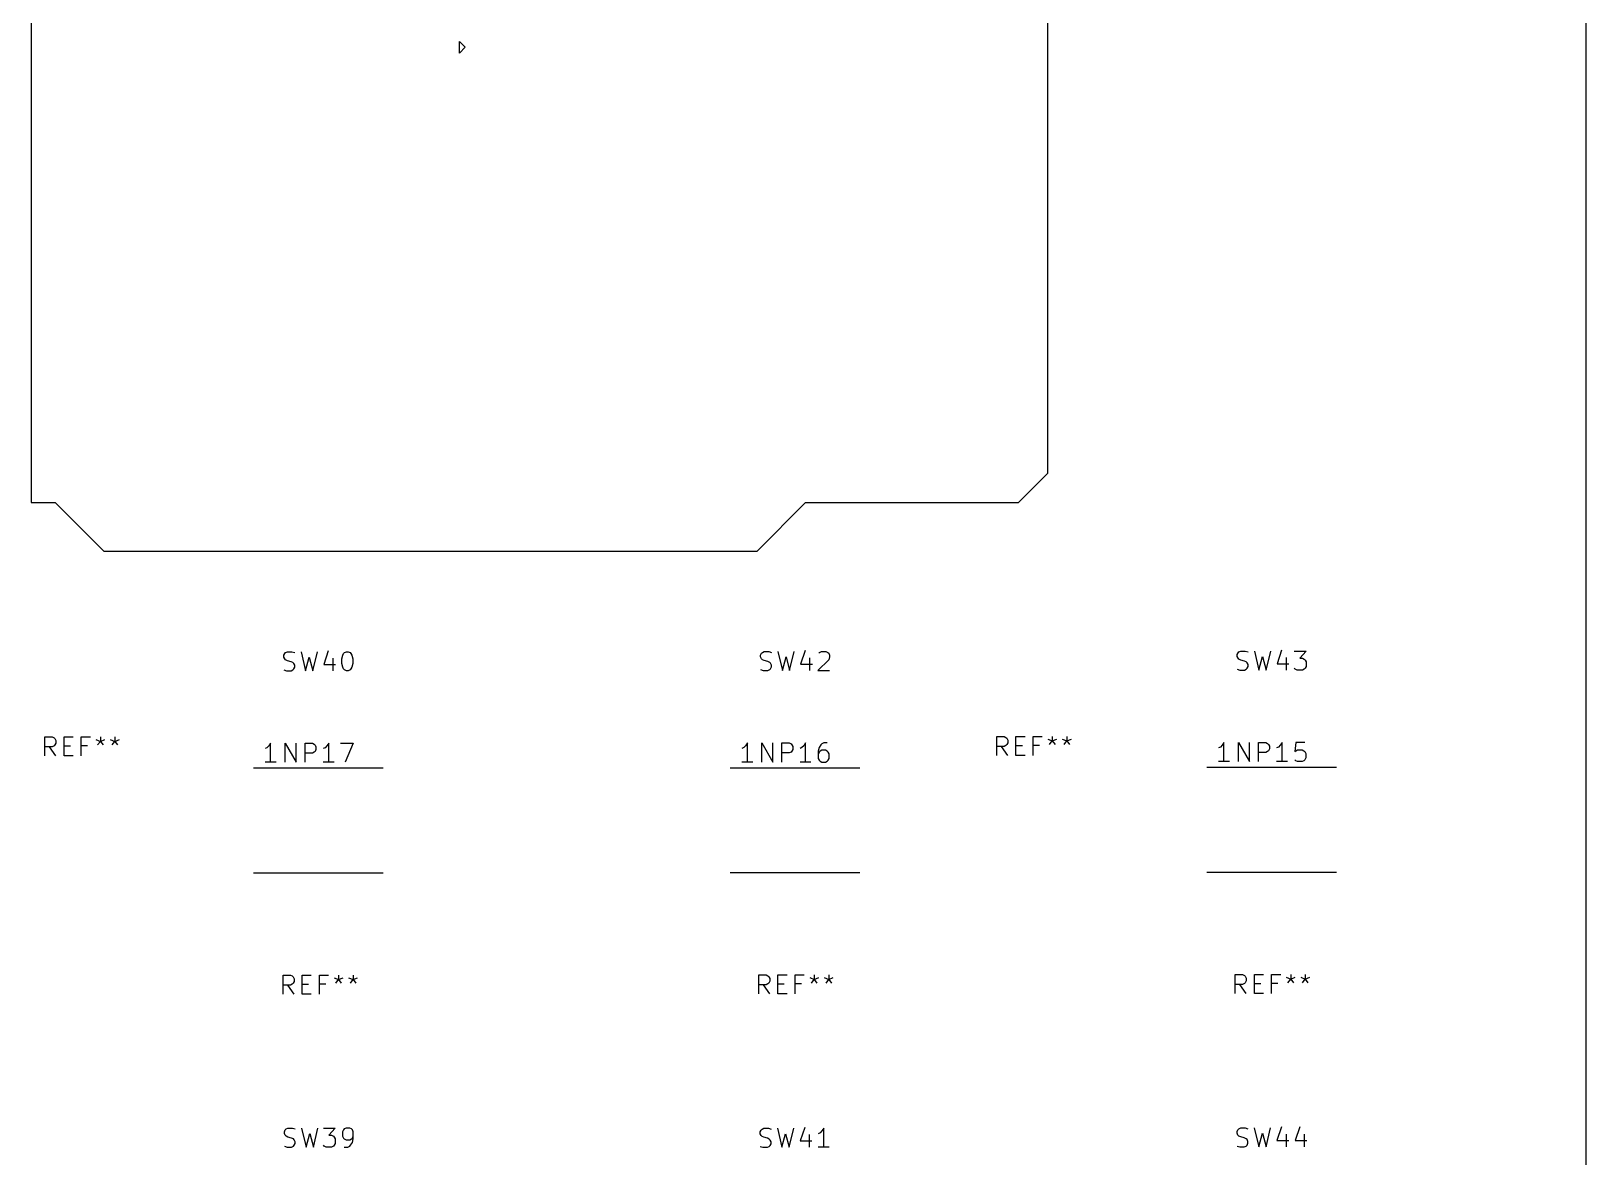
# Model space of a CAD drawing. Extents: x 119 to 479, y -311 to -46.
# Drawn here: x 397.4 to 479, y -179.8 to -120.7 of the extents above; entities that cross this region are included whole.
import ezdxf

# ---------------------------------------------------------------- set-up
doc = ezdxf.new("R2010")
doc.units = 0
doc.layers.add('BLACK', color=7, linetype='CONTINUOUS')

msp = doc.modelspace()

# ---------------------------------------------------------------- linework, layer by layer
at = {"layer": 'BLACK', "linetype": 'CONTINUOUS'}
for p, q in [((397.417, -46.375), (397.417, -145.435)), ((450.757, -46.375), (450.757, -143.911)), ((479, -51), (479, -311)), ((419.89, -121.25), (420.19, -121.55)), ((419.89, -121.85), (419.89, -121.25)), ((420.19, -121.55), (419.89, -121.85)), ((450.757, -143.911), (449.233, -145.435)), ((397.417, -145.435), (398.688, -145.435)), ((398.688, -145.435), (401.227, -147.975)), ((435.517, -147.975), (438.058, -145.435)), ((438.058, -145.435), (449.233, -145.435)), ((401.227, -147.975), (435.517, -147.975)), ((410.675, -153.448), (410.723, -153.353)), ((410.723, -153.353), (410.771, -153.305)), ((410.771, -153.305), (410.866, -153.257)), ((410.866, -153.257), (411.104, -153.257)), ((411.104, -153.257), (411.247, -153.305)), ((411.58, -153.257), (411.818, -154.257)), ((412.199, -154.257), (412.437, -153.257)), ((413.009, -153.21), (412.771, -153.924)), ((413.771, -153.448), (413.818, -153.353)), ((413.818, -153.353), (413.866, -153.305)), ((413.866, -153.305), (413.961, -153.257)), ((413.961, -153.257), (414.056, -153.257)), ((414.056, -153.257), (414.152, -153.305)), ((414.152, -153.305), (414.199, -153.353)), ((414.199, -153.353), (414.247, -153.448)), ((435.695, -153.438), (435.743, -153.343)), ((435.743, -153.343), (435.791, -153.295)), ((435.791, -153.295), (435.886, -153.247)), ((435.886, -153.247), (436.124, -153.247)), ((436.124, -153.247), (436.267, -153.295)), ((436.6, -153.247), (436.838, -154.247)), ((437.219, -154.247), (437.457, -153.247)), ((438.029, -153.2), (437.791, -153.914)), ((438.743, -153.343), (438.791, -153.295)), ((438.791, -153.295), (438.886, -153.247)), ((438.886, -153.247), (439.124, -153.247)), ((439.124, -153.247), (439.219, -153.295)), ((439.219, -153.295), (439.267, -153.343)), ((439.267, -153.343), (439.315, -153.438)), ((460.7, -153.413), (460.748, -153.318)), ((460.748, -153.318), (460.796, -153.27)), ((460.796, -153.27), (460.891, -153.222)), ((460.891, -153.222), (461.129, -153.222)), ((461.129, -153.222), (461.272, -153.27)), ((461.605, -153.222), (461.843, -154.222)), ((462.224, -154.222), (462.462, -153.222)), ((463.034, -153.175), (462.796, -153.889)), ((463.7, -153.222), (464.32, -153.222)), ((464.32, -153.222), (463.986, -153.603)), ((410.675, -153.543), (410.675, -153.448)), ((410.723, -153.638), (410.675, -153.543)), ((410.771, -153.686), (410.723, -153.638)), ((410.866, -153.733), (410.771, -153.686)), ((411.056, -153.781), (410.866, -153.733)), ((411.152, -153.829), (411.056, -153.781)), ((411.199, -153.876), (411.152, -153.829)), ((411.152, -154.21), (411.199, -154.162)), ((411.247, -153.972), (411.199, -153.876)), ((411.199, -154.162), (411.247, -154.067)), ((411.247, -154.067), (411.247, -153.972)), ((411.818, -154.257), (412.009, -153.543)), ((412.009, -153.543), (412.199, -154.257)), ((412.771, -153.924), (413.39, -153.924)), ((413.247, -153.591), (413.247, -154.257)), ((413.723, -153.638), (413.771, -153.448)), ((413.723, -153.876), (413.723, -153.638)), ((413.771, -154.067), (413.723, -153.876)), ((413.818, -154.162), (413.771, -154.067)), ((413.866, -154.21), (413.818, -154.162)), ((414.199, -154.162), (414.152, -154.21)), ((414.247, -154.067), (414.199, -154.162)), ((414.247, -153.448), (414.295, -153.638)), ((414.295, -153.876), (414.247, -154.067)), ((414.295, -153.638), (414.295, -153.876)), ((435.695, -153.533), (435.695, -153.438)), ((435.743, -153.628), (435.695, -153.533)), ((435.791, -153.676), (435.743, -153.628)), ((435.886, -153.723), (435.791, -153.676)), ((436.076, -153.771), (435.886, -153.723)), ((436.172, -153.819), (436.076, -153.771)), ((436.219, -153.866), (436.172, -153.819)), ((436.172, -154.2), (436.219, -154.152)), ((436.267, -153.962), (436.219, -153.866)), ((436.219, -154.152), (436.267, -154.057)), ((436.267, -154.057), (436.267, -153.962)), ((436.838, -154.247), (437.029, -153.533)), ((437.029, -153.533), (437.219, -154.247)), ((437.791, -153.914), (438.41, -153.914)), ((438.267, -153.581), (438.267, -154.247)), ((439.267, -153.676), (438.695, -154.247)), ((439.315, -153.533), (439.267, -153.676)), ((439.315, -153.438), (439.315, -153.533)), ((460.7, -153.508), (460.7, -153.413)), ((460.748, -153.603), (460.7, -153.508)), ((460.7, -154.175), (460.843, -154.222)), ((460.796, -153.651), (460.748, -153.603)), ((460.891, -153.699), (460.796, -153.651)), ((461.081, -153.746), (460.891, -153.699)), ((461.177, -153.794), (461.081, -153.746)), ((461.081, -154.222), (461.177, -154.175)), ((461.224, -153.841), (461.177, -153.794)), ((461.177, -154.175), (461.224, -154.127)), ((461.272, -153.937), (461.224, -153.841)), ((461.224, -154.127), (461.272, -154.032)), ((461.272, -154.032), (461.272, -153.937)), ((461.843, -154.222), (462.034, -153.508)), ((462.034, -153.508), (462.224, -154.222)), ((462.796, -153.889), (463.415, -153.889)), ((463.272, -153.556), (463.272, -154.222)), ((463.748, -154.175), (463.7, -154.127)), ((463.843, -154.222), (463.748, -154.175)), ((463.986, -153.603), (464.129, -153.603)), ((464.129, -153.603), (464.224, -153.651)), ((464.224, -154.175), (464.129, -154.222)), ((464.224, -153.651), (464.272, -153.699)), ((464.272, -154.127), (464.224, -154.175)), ((464.272, -153.699), (464.32, -153.794)), ((464.32, -154.032), (464.272, -154.127)), ((464.32, -153.794), (464.32, -154.032)), ((410.675, -154.21), (410.818, -154.257)), ((410.818, -154.257), (411.056, -154.257)), ((411.056, -154.257), (411.152, -154.21)), ((413.961, -154.257), (413.866, -154.21)), ((414.056, -154.257), (413.961, -154.257)), ((414.152, -154.21), (414.056, -154.257)), ((435.695, -154.2), (435.838, -154.247)), ((435.838, -154.247), (436.076, -154.247)), ((436.076, -154.247), (436.172, -154.2)), ((438.695, -154.247), (439.315, -154.247)), ((460.843, -154.222), (461.081, -154.222)), ((464.129, -154.222), (463.843, -154.222)), ((398.145, -158.722), (398.145, -157.722)), ((398.145, -157.722), (398.526, -157.722)), ((398.526, -158.246), (398.145, -158.246)), ((398.717, -158.722), (398.383, -158.246)), ((398.526, -157.722), (398.621, -157.77)), ((398.621, -158.199), (398.526, -158.246)), ((398.621, -157.77), (398.669, -157.818)), ((398.669, -158.151), (398.621, -158.199)), ((398.669, -157.818), (398.717, -157.913)), ((398.717, -158.056), (398.669, -158.151)), ((398.717, -157.913), (398.717, -158.056)), ((399.145, -158.722), (399.145, -157.722)), ((399.145, -157.722), (399.621, -157.722)), ((399.145, -158.199), (399.479, -158.199)), ((400.05, -158.722), (400.05, -157.722)), ((400.05, -157.722), (400.526, -157.722)), ((400.383, -158.199), (400.05, -158.199)), ((400.812, -157.865), (401.05, -157.96)), ((400.907, -158.151), (401.05, -157.96)), ((401.05, -157.722), (401.05, -157.96)), ((401.05, -157.96), (401.288, -157.865)), ((401.05, -157.96), (401.193, -158.151)), ((401.574, -157.865), (401.812, -157.96)), ((401.669, -158.151), (401.812, -157.96)), ((401.812, -157.722), (401.812, -157.96)), ((401.812, -157.96), (402.05, -157.865)), ((401.812, -157.96), (401.955, -158.151)), ((409.89, -158.2), (409.795, -158.295)), ((409.985, -158.057), (409.89, -158.2)), ((409.985, -159.057), (409.985, -158.057)), ((410.747, -159.057), (410.747, -158.057)), ((410.747, -158.057), (411.318, -159.057)), ((411.318, -159.057), (411.318, -158.057)), ((411.795, -159.057), (411.795, -158.057)), ((411.795, -158.057), (412.175, -158.057)), ((412.175, -158.057), (412.271, -158.105)), ((412.271, -158.105), (412.318, -158.153)), ((412.318, -158.153), (412.366, -158.248)), ((412.366, -158.248), (412.366, -158.391)), ((412.937, -158.2), (412.842, -158.295)), ((413.033, -158.057), (412.937, -158.2)), ((413.033, -159.057), (413.033, -158.057)), ((413.652, -158.057), (414.318, -158.057)), ((414.318, -158.057), (413.89, -159.057)), ((434.91, -158.19), (434.815, -158.285)), ((435.005, -158.047), (434.91, -158.19)), ((435.005, -159.047), (435.005, -158.047)), ((435.767, -159.047), (435.767, -158.047)), ((435.767, -158.047), (436.338, -159.047)), ((436.338, -159.047), (436.338, -158.047)), ((436.815, -159.047), (436.815, -158.047)), ((436.815, -158.047), (437.195, -158.047)), ((437.195, -158.047), (437.291, -158.095)), ((437.291, -158.095), (437.338, -158.143)), ((437.338, -158.143), (437.386, -158.238)), ((437.386, -158.238), (437.386, -158.381)), ((437.957, -158.19), (437.862, -158.285)), ((438.053, -158.047), (437.957, -158.19)), ((438.053, -159.047), (438.053, -158.047)), ((438.862, -158.143), (438.767, -158.285)), ((438.91, -158.095), (438.862, -158.143)), ((439.005, -158.047), (438.91, -158.095)), ((439.195, -158.047), (439.005, -158.047)), ((448.095, -158.702), (448.095, -157.702)), ((448.095, -157.702), (448.476, -157.702)), ((448.476, -158.226), (448.095, -158.226)), ((448.667, -158.702), (448.333, -158.226)), ((448.476, -157.702), (448.571, -157.75)), ((448.571, -158.179), (448.476, -158.226)), ((448.571, -157.75), (448.619, -157.798)), ((448.619, -158.131), (448.571, -158.179)), ((448.619, -157.798), (448.667, -157.893)), ((448.667, -158.036), (448.619, -158.131)), ((448.667, -157.893), (448.667, -158.036)), ((449.095, -158.702), (449.095, -157.702)), ((449.095, -157.702), (449.571, -157.702)), ((449.095, -158.179), (449.429, -158.179)), ((450, -158.702), (450, -157.702)), ((450, -157.702), (450.476, -157.702)), ((450.333, -158.179), (450, -158.179)), ((450.762, -157.845), (451, -157.94)), ((450.857, -158.131), (451, -157.94)), ((451, -157.702), (451, -157.94)), ((451, -157.94), (451.238, -157.845)), ((451, -157.94), (451.143, -158.131)), ((451.524, -157.845), (451.762, -157.94)), ((451.619, -158.131), (451.762, -157.94)), ((451.762, -157.702), (451.762, -157.94)), ((451.762, -157.94), (452, -157.845)), ((451.762, -157.94), (451.905, -158.131)), ((459.82, -158.26), (459.724, -158.308)), ((459.915, -158.165), (459.82, -158.26)), ((460.01, -158.022), (459.915, -158.165)), ((460.01, -159.022), (460.01, -158.022)), ((460.772, -159.022), (460.772, -158.022)), ((460.772, -158.022), (461.343, -159.022)), ((461.343, -159.022), (461.343, -158.022)), ((461.82, -159.022), (461.82, -158.022)), ((461.82, -158.022), (462.2, -158.022)), ((462.2, -158.022), (462.296, -158.07)), ((462.296, -158.07), (462.343, -158.118)), ((462.343, -158.118), (462.391, -158.213)), ((462.391, -158.213), (462.391, -158.356)), ((462.867, -158.26), (462.772, -158.308)), ((462.962, -158.165), (462.867, -158.26)), ((463.058, -158.022), (462.962, -158.165)), ((463.058, -159.022), (463.058, -158.022)), ((463.772, -158.022), (463.724, -158.499)), ((464.248, -158.022), (463.772, -158.022)), ((399.621, -158.722), (399.145, -158.722)), ((409.795, -158.295), (409.699, -158.343)), ((410.271, -159.057), (409.699, -159.057)), ((412.175, -158.581), (411.795, -158.581)), ((412.271, -158.533), (412.175, -158.581)), ((412.318, -158.486), (412.271, -158.533)), ((412.366, -158.391), (412.318, -158.486)), ((412.842, -158.295), (412.747, -158.343)), ((413.318, -159.057), (412.747, -159.057)), ((434.815, -158.285), (434.719, -158.333)), ((435.291, -159.047), (434.719, -159.047)), ((437.195, -158.571), (436.815, -158.571)), ((437.291, -158.523), (437.195, -158.571)), ((437.338, -158.476), (437.291, -158.523)), ((437.386, -158.381), (437.338, -158.476)), ((437.862, -158.285), (437.767, -158.333)), ((438.338, -159.047), (437.767, -159.047)), ((438.767, -158.285), (438.719, -158.476)), ((438.719, -158.476), (438.719, -158.857)), ((438.767, -158.523), (438.719, -158.619)), ((438.719, -158.857), (438.767, -158.952)), ((438.815, -158.476), (438.767, -158.523)), ((438.767, -158.952), (438.815, -159)), ((438.91, -158.428), (438.815, -158.476)), ((438.815, -159), (438.91, -159.047)), ((439.1, -158.428), (438.91, -158.428)), ((438.91, -159.047), (439.1, -159.047)), ((439.195, -158.476), (439.1, -158.428)), ((439.1, -159.047), (439.195, -159)), ((439.243, -158.523), (439.195, -158.476)), ((439.195, -159), (439.243, -158.952)), ((439.291, -158.619), (439.243, -158.523)), ((439.243, -158.952), (439.291, -158.857)), ((439.291, -158.857), (439.291, -158.619)), ((449.571, -158.702), (449.095, -158.702)), ((460.296, -159.022), (459.724, -159.022)), ((462.2, -158.546), (461.82, -158.546)), ((462.296, -158.499), (462.2, -158.546)), ((462.343, -158.451), (462.296, -158.499)), ((462.391, -158.356), (462.343, -158.451)), ((463.343, -159.022), (462.772, -159.022)), ((463.724, -158.499), (463.772, -158.451)), ((463.772, -158.975), (463.724, -158.927)), ((463.772, -158.451), (463.867, -158.403)), ((463.867, -159.022), (463.772, -158.975)), ((463.867, -158.403), (464.105, -158.403)), ((464.105, -159.022), (463.867, -159.022)), ((464.105, -158.403), (464.2, -158.451)), ((464.2, -158.975), (464.105, -159.022)), ((464.2, -158.451), (464.248, -158.499)), ((464.248, -158.927), (464.2, -158.975)), ((464.248, -158.499), (464.296, -158.594)), ((464.296, -158.832), (464.248, -158.927)), ((464.296, -158.594), (464.296, -158.832)), ((409.085, -159.355), (415.885, -159.355)), ((434.105, -159.345), (440.905, -159.345)), ((459.11, -159.32), (465.91, -159.32)), ((409.085, -164.855), (415.885, -164.855)), ((434.105, -164.845), (440.905, -164.845)), ((459.11, -164.82), (465.91, -164.82)), ((410.645, -171.222), (410.645, -170.222)), ((410.645, -170.222), (411.026, -170.222)), ((411.026, -170.222), (411.121, -170.27)), ((411.121, -170.27), (411.169, -170.318)), ((411.169, -170.318), (411.217, -170.413)), ((411.217, -170.413), (411.217, -170.556)), ((411.645, -171.222), (411.645, -170.222)), ((411.645, -170.222), (412.121, -170.222)), ((412.55, -171.222), (412.55, -170.222)), ((412.55, -170.222), (413.026, -170.222)), ((413.312, -170.365), (413.55, -170.46)), ((413.407, -170.651), (413.55, -170.46)), ((413.55, -170.222), (413.55, -170.46)), ((413.55, -170.46), (413.788, -170.365)), ((413.55, -170.46), (413.693, -170.651)), ((414.074, -170.365), (414.312, -170.46)), ((414.169, -170.651), (414.312, -170.46)), ((414.312, -170.222), (414.312, -170.46)), ((414.312, -170.46), (414.55, -170.365)), ((414.312, -170.46), (414.455, -170.651)), ((435.605, -171.212), (435.605, -170.212)), ((435.605, -170.212), (435.986, -170.212)), ((435.986, -170.212), (436.081, -170.26)), ((436.081, -170.26), (436.129, -170.308)), ((436.129, -170.308), (436.177, -170.403)), ((436.177, -170.403), (436.177, -170.546)), ((436.605, -171.212), (436.605, -170.212)), ((436.605, -170.212), (437.081, -170.212)), ((437.51, -171.212), (437.51, -170.212)), ((437.51, -170.212), (437.986, -170.212)), ((438.272, -170.355), (438.51, -170.45)), ((438.367, -170.641), (438.51, -170.45)), ((438.51, -170.212), (438.51, -170.45)), ((438.51, -170.45), (438.748, -170.355)), ((438.51, -170.45), (438.653, -170.641)), ((439.034, -170.355), (439.272, -170.45)), ((439.129, -170.641), (439.272, -170.45)), ((439.272, -170.212), (439.272, -170.45)), ((439.272, -170.45), (439.51, -170.355)), ((439.272, -170.45), (439.415, -170.641)), ((460.605, -171.192), (460.605, -170.192)), ((460.605, -170.192), (460.986, -170.192)), ((460.986, -170.192), (461.081, -170.24)), ((461.081, -170.24), (461.129, -170.288)), ((461.129, -170.288), (461.177, -170.383)), ((461.177, -170.383), (461.177, -170.526)), ((461.605, -171.192), (461.605, -170.192)), ((461.605, -170.192), (462.081, -170.192)), ((462.51, -171.192), (462.51, -170.192)), ((462.51, -170.192), (462.986, -170.192)), ((463.272, -170.335), (463.51, -170.43)), ((463.367, -170.621), (463.51, -170.43)), ((463.51, -170.192), (463.51, -170.43)), ((463.51, -170.43), (463.748, -170.335)), ((463.51, -170.43), (463.653, -170.621)), ((464.034, -170.335), (464.272, -170.43)), ((464.129, -170.621), (464.272, -170.43)), ((464.272, -170.192), (464.272, -170.43)), ((464.272, -170.43), (464.51, -170.335)), ((464.272, -170.43), (464.415, -170.621)), ((411.026, -170.746), (410.645, -170.746)), ((411.217, -171.222), (410.883, -170.746)), ((411.121, -170.699), (411.026, -170.746)), ((411.169, -170.651), (411.121, -170.699)), ((411.217, -170.556), (411.169, -170.651)), ((411.645, -170.699), (411.979, -170.699)), ((412.121, -171.222), (411.645, -171.222)), ((412.883, -170.699), (412.55, -170.699)), ((435.986, -170.736), (435.605, -170.736)), ((436.177, -171.212), (435.843, -170.736)), ((436.081, -170.689), (435.986, -170.736)), ((436.129, -170.641), (436.081, -170.689)), ((436.177, -170.546), (436.129, -170.641)), ((436.605, -170.689), (436.939, -170.689)), ((437.081, -171.212), (436.605, -171.212)), ((437.843, -170.689), (437.51, -170.689)), ((460.986, -170.716), (460.605, -170.716)), ((461.177, -171.192), (460.843, -170.716)), ((461.081, -170.669), (460.986, -170.716)), ((461.129, -170.621), (461.081, -170.669)), ((461.177, -170.526), (461.129, -170.621)), ((461.605, -170.669), (461.939, -170.669)), ((462.081, -171.192), (461.605, -171.192)), ((462.843, -170.669), (462.51, -170.669)), ((410.705, -178.438), (410.753, -178.343)), ((410.705, -178.533), (410.705, -178.438)), ((410.753, -178.628), (410.705, -178.533)), ((410.753, -178.343), (410.801, -178.295)), ((410.801, -178.676), (410.753, -178.628)), ((410.801, -178.295), (410.896, -178.247)), ((410.896, -178.247), (411.134, -178.247)), ((411.134, -178.247), (411.277, -178.295)), ((411.61, -178.247), (411.848, -179.247)), ((411.848, -179.247), (412.039, -178.533)), ((412.039, -178.533), (412.229, -179.247)), ((412.229, -179.247), (412.467, -178.247)), ((412.753, -178.247), (413.372, -178.247)), ((413.372, -178.247), (413.039, -178.628)), ((413.039, -178.628), (413.182, -178.628)), ((413.182, -178.628), (413.277, -178.676)), ((413.801, -178.343), (413.753, -178.438)), ((413.753, -178.438), (413.753, -178.676)), ((413.848, -178.295), (413.801, -178.343)), ((413.944, -178.247), (413.848, -178.295)), ((414.134, -178.247), (413.944, -178.247)), ((414.229, -178.295), (414.134, -178.247)), ((414.277, -178.343), (414.229, -178.295)), ((414.325, -178.438), (414.277, -178.343)), ((414.325, -178.819), (414.325, -178.438)), ((435.675, -178.448), (435.723, -178.353)), ((435.675, -178.543), (435.675, -178.448)), ((435.723, -178.638), (435.675, -178.543)), ((435.723, -178.353), (435.771, -178.305)), ((435.771, -178.686), (435.723, -178.638)), ((435.771, -178.305), (435.866, -178.257)), ((435.866, -178.257), (436.104, -178.257)), ((436.104, -178.257), (436.247, -178.305)), ((436.58, -178.257), (436.818, -179.257)), ((436.818, -179.257), (437.009, -178.543)), ((437.009, -178.543), (437.199, -179.257)), ((437.199, -179.257), (437.437, -178.257)), ((438.009, -178.21), (437.771, -178.924)), ((438.247, -178.591), (438.247, -179.257)), ((438.818, -178.495), (438.723, -178.543)), ((438.914, -178.4), (438.818, -178.495)), ((439.009, -178.257), (438.914, -178.4)), ((439.009, -179.257), (439.009, -178.257)), ((460.695, -178.428), (460.743, -178.333)), ((460.695, -178.523), (460.695, -178.428)), ((460.743, -178.618), (460.695, -178.523)), ((460.743, -178.333), (460.791, -178.285)), ((460.791, -178.666), (460.743, -178.618)), ((460.791, -178.285), (460.886, -178.237)), ((460.886, -178.713), (460.791, -178.666)), ((460.886, -178.237), (461.124, -178.237)), ((461.124, -178.237), (461.267, -178.285)), ((461.6, -178.237), (461.838, -179.237)), ((461.838, -179.237), (462.029, -178.523)), ((462.029, -178.523), (462.219, -179.237)), ((462.219, -179.237), (462.457, -178.237)), ((463.029, -178.19), (462.791, -178.904)), ((463.267, -178.571), (463.267, -179.237)), ((463.981, -178.19), (463.743, -178.904)), ((464.219, -178.571), (464.219, -179.237)), ((410.705, -179.2), (410.848, -179.247)), ((410.896, -178.723), (410.801, -178.676)), ((410.848, -179.247), (411.086, -179.247)), ((411.086, -178.771), (410.896, -178.723)), ((411.182, -178.819), (411.086, -178.771)), ((411.086, -179.247), (411.182, -179.2)), ((411.229, -178.866), (411.182, -178.819)), ((411.182, -179.2), (411.229, -179.152)), ((411.277, -178.962), (411.229, -178.866)), ((411.229, -179.152), (411.277, -179.057)), ((411.277, -179.057), (411.277, -178.962)), ((412.801, -179.2), (412.753, -179.152)), ((412.896, -179.247), (412.801, -179.2)), ((413.182, -179.247), (412.896, -179.247)), ((413.277, -179.2), (413.182, -179.247)), ((413.277, -178.676), (413.325, -178.723)), ((413.325, -179.152), (413.277, -179.2)), ((413.325, -178.723), (413.372, -178.819)), ((413.372, -179.057), (413.325, -179.152)), ((413.372, -178.819), (413.372, -179.057)), ((413.753, -178.676), (413.801, -178.771)), ((413.801, -178.771), (413.848, -178.819)), ((413.848, -178.819), (413.944, -178.866)), ((413.848, -179.247), (414.039, -179.247)), ((413.944, -178.866), (414.134, -178.866)), ((414.039, -179.247), (414.134, -179.2)), ((414.134, -178.866), (414.229, -178.819)), ((414.134, -179.2), (414.182, -179.152)), ((414.182, -179.152), (414.277, -179.009)), ((414.229, -178.819), (414.277, -178.771)), ((414.277, -178.771), (414.325, -178.676)), ((414.277, -179.009), (414.325, -178.819)), ((435.675, -179.21), (435.818, -179.257)), ((435.866, -178.733), (435.771, -178.686)), ((435.818, -179.257), (436.056, -179.257)), ((436.056, -178.781), (435.866, -178.733)), ((436.152, -178.829), (436.056, -178.781)), ((436.056, -179.257), (436.152, -179.21)), ((436.199, -178.876), (436.152, -178.829)), ((436.152, -179.21), (436.199, -179.162)), ((436.247, -178.972), (436.199, -178.876)), ((436.199, -179.162), (436.247, -179.067)), ((436.247, -179.067), (436.247, -178.972)), ((437.771, -178.924), (438.39, -178.924)), ((439.295, -179.257), (438.723, -179.257)), ((460.695, -179.19), (460.838, -179.237)), ((460.838, -179.237), (461.076, -179.237)), ((461.076, -178.761), (460.886, -178.713)), ((461.172, -178.809), (461.076, -178.761)), ((461.076, -179.237), (461.172, -179.19)), ((461.219, -178.856), (461.172, -178.809)), ((461.172, -179.19), (461.219, -179.142)), ((461.267, -178.952), (461.219, -178.856)), ((461.219, -179.142), (461.267, -179.047)), ((461.267, -179.047), (461.267, -178.952)), ((462.791, -178.904), (463.41, -178.904)), ((463.743, -178.904), (464.362, -178.904))]:
    msp.add_line(p, q, dxfattribs=at)

doc.saveas('drawing.dxf')
